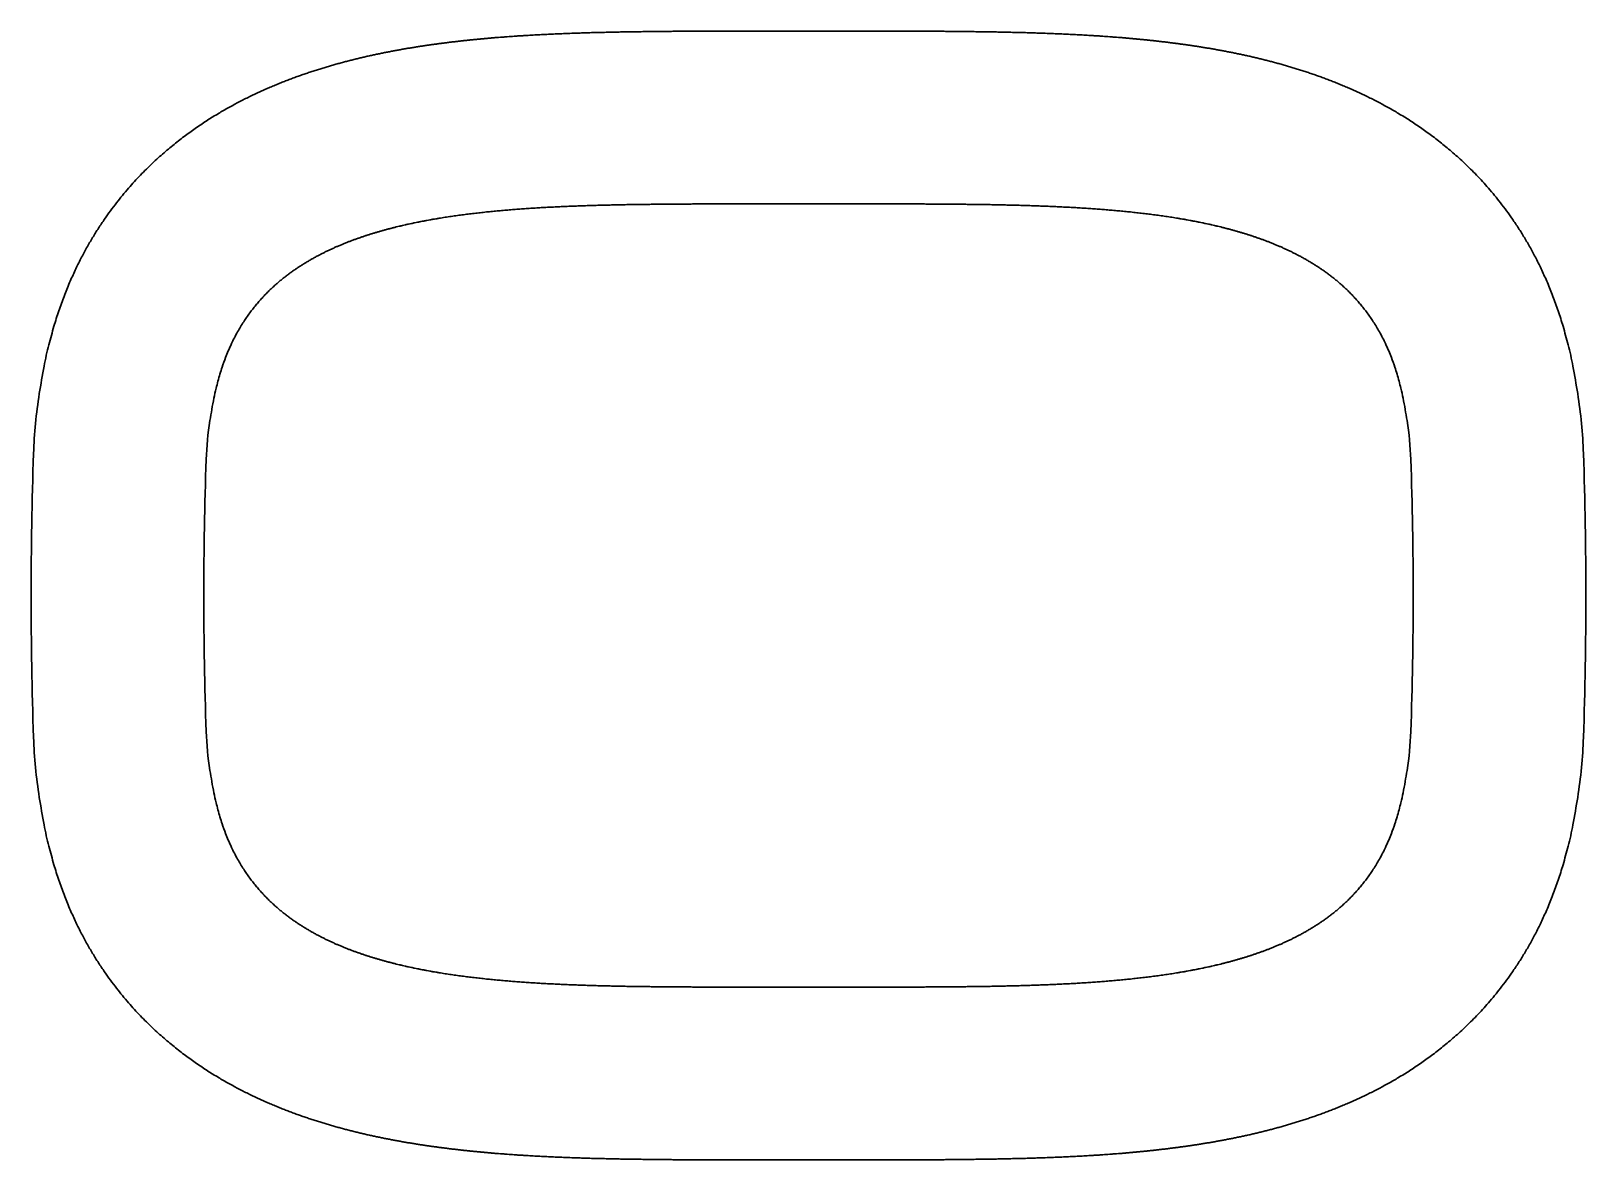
# Model space of a CAD drawing. Header units: millimetres. Extents: x -135 to 135, y -98 to 98.
import ezdxf

# ---------------------------------------------------------------- set-up
doc = ezdxf.new("R2010")
doc.units = ezdxf.units.MM
doc.header["$LTSCALE"] = 0.05
doc.layers.add('0-Object', color=7, linetype='Continuous', lineweight=30)

msp = doc.modelspace()

# ---------------------------------------------------------------- linework, layer by layer
at = {"layer": '0-Object'}
for points in [[(135, 0, -0.008727), (134.57, -24.66, -0.030399), (133.57, -35.05, -0.0076), (132.74, -39.84, -0.017065), (131.91, -43.55, -0.006238), (131.03, -46.75, -0.012652), (130.19, -49.41, -0.007971), (129.28, -51.94, -0.011041), (128.31, -54.33, -0.00779), (127.35, -56.47, -0.00995), (126.34, -58.52, -0.007443), (125.35, -60.37, -0.009094), (124.31, -62.16, -0.00705), (123.3, -63.78, -0.008372), (122.24, -65.36, -0.006647), (121.22, -66.8, -0.007738), (120.16, -68.2, -0.00625), (119.13, -69.48, -0.007169), (118.07, -70.73, -0.005867), (117.05, -71.88, -0.006654), (116, -73, -0.005502), (114.98, -74.03, -0.006183), (113.94, -75.04, -0.005158), (112.93, -75.97, -0.005752), (111.91, -76.88, -0.004834), (110.91, -77.72, -0.005356), (109.91, -78.54, -0.004531), (108.93, -79.31, -0.004993), (107.94, -80.05, -0.004249), (106.98, -80.75, -0.00466), (106.01, -81.43, -0.003986), (105.06, -82.06, -0.004353), (104.11, -82.68, -0.003742), (103.18, -83.26, -0.004071), (102.25, -83.82, -0.003515), (101.34, -84.35, -0.003812), (100.43, -84.86, -0.003305), (99.53, -85.35, -0.003573), (98.64, -85.82, -0.00311), (97.76, -86.27, -0.003353), (96.89, -86.7, -0.002929), (96.02, -87.11, -0.00315), (95.17, -87.51, -0.002761), (94.32, -87.89, -0.002962), (93.48, -88.26, -0.002605), (92.64, -88.61, -0.002789), (91.82, -88.95, -0.00246), (91, -89.27, -0.002628), (90.19, -89.58, -0.002325), (89.38, -89.89, -0.002479), (88.59, -90.17, -0.002199), (87.79, -90.45, -0.002341), (87.01, -90.72, -0.002082), (86.23, -90.98, -0.002213), (85.46, -91.23, -0.001972), (84.69, -91.47, -0.002094), (83.94, -91.7, -0.00187), (83.18, -91.93, -0.001982), (82.43, -92.14, -0.001774), (81.68, -92.35, -0.001878), (80.95, -92.55, -0.001684), (80.21, -92.75, -0.001781), (79.49, -92.93, -0.001599), (78.75, -93.12, -0.00169), (78.04, -93.29, -0.00152), (77.32, -93.46, -0.001604), (76.62, -93.62, -0.001445), (75.9, -93.78, -0.001524), (75.21, -93.93, -0.001375), (74.5, -94.08, -0.001449), (73.81, -94.22, -0.001308), (73.12, -94.36, -0.001378), (72.44, -94.49, -0.001245), (71.75, -94.62, -0.001311), (71.08, -94.74, -0.001186), (70.39, -94.87, -0.001248), (69.73, -94.98, -0.00113), (69.05, -95.09, -0.001188), (68.39, -95.2, -0.001076), (67.72, -95.31, -0.001131), (67.07, -95.41, -0.001026), (66.41, -95.51, -0.001078), (65.76, -95.6, -0.000978), (65.1, -95.69, -0.001027), (64.46, -95.78, -0.000932), (63.81, -95.87, -0.000979), (63.17, -95.95, -0.000888), (62.52, -96.03, -0.000933), (61.9, -96.11, -0.000846), (61.25, -96.18, -0.000889), (60.63, -96.25, -0.000807), (59.99, -96.33, -0.000847), (59.37, -96.39, -0.000769), (58.74, -96.46, -0.000807), (58.12, -96.52, -0.000732), (57.49, -96.58, -0.000769), (56.88, -96.64, -0.000698), (56.25, -96.7, -0.000733), (55.65, -96.75, -0.000664), (55.03, -96.81, -0.000698), (54.43, -96.86, -0.000633), (53.81, -96.91, -0.000665), (53.21, -96.95, -0.000602), (52.6, -97, -0.000633), (52, -97.04, -0.000573), (51.39, -97.09, -0.000602), (50.8, -97.13, -0.000544), (50.19, -97.17, -0.000573), (49.61, -97.2, -0.000517), (49, -97.24, -0.000545), (48.42, -97.28, -0.000491), (47.82, -97.31, -0.000517), (47.24, -97.34, -0.000466), (46.64, -97.37, -0.000491), (46.06, -97.4, -0.000442), (45.46, -97.43, -0.000466), (44.89, -97.46, -0.000419), (44.3, -97.49, -0.000442), (43.73, -97.51, -0.000396), (43.14, -97.54, -0.000419), (42.57, -97.56, -0.000375), (41.98, -97.59, -0.000396), (41.42, -97.61, -0.000354), (40.83, -97.63, -0.000375), (40.27, -97.65, -0.000334), (39.68, -97.67, -0.000354), (39.13, -97.69, -0.000315), (38.54, -97.7, -0.000334), (37.99, -97.72, -0.000296), (37.41, -97.74, -0.000315), (36.85, -97.75, -0.000278), (36.27, -97.77, -0.000296), (35.72, -97.78, -0.000261), (35.15, -97.79, -0.000278), (34.6, -97.81, -0.000244), (34.02, -97.82, -0.000261), (33.48, -97.83, -0.000228), (32.9, -97.84, -0.000244), (32.36, -97.85, -0.000213), (31.79, -97.86, -0.000228), (31.25, -97.87, -0.000198), (30.67, -97.88, -0.000213), (30.14, -97.89, -0.000184), (29.57, -97.9, -0.000198), (29.03, -97.9, -0.00017), (28.46, -97.91, -0.000184), (27.93, -97.92, -0.000157), (27.36, -97.92, -0.00017), (26.83, -97.93, -0.000145), (26.26, -97.93, -0.000157), (25.73, -97.94, -0.000133), (25.16, -97.95, -0.000145), (24.64, -97.95, -0.000121), (24.07, -97.95, -0.000133), (23.55, -97.96, -0.000111), (22.98, -97.96, -0.000121), (22.46, -97.96, -0.0001), (21.89, -97.97, -0.000111), (21.37, -97.97, -0.00009), (20.8, -97.97, -0.0001), (20.29, -97.98, -0.000081), (19.72, -97.98, -0.00009), (19.21, -97.98, -0.000072), (18.64, -97.98, -0.000081), (18.13, -97.99, -0.000064), (17.56, -97.99, -0.000072), (17.05, -97.99, -0.000056), (16.48, -97.99, -0.000064), (15.98, -97.99, -0.000049), (15.4, -97.99, -0.000056), (14.9, -97.99, -0.000042), (14.33, -97.99, -0.000049), (13.83, -97.99, -0.000036), (13.25, -98, -0.000042), (12.76, -98, -0.00003), (12.18, -98, -0.000036), (11.69, -98, -0.000025), (11.11, -98, -0.00003), (10.63, -98, -0.00002), (10.04, -98, -0.000025), (9.56, -98, -0.000016), (8.97, -98, -0.00002), (8.49, -98, -0.000012), (7.89, -98, -0.000016), (7.43, -98, -0.000009), (6.82, -98, -0.000012), (6.37, -98, -0.000006), (5.74, -98, -0.000009), (5.31, -98, -0.000004), (4.66, -98, -0.000006), (4.24, -98, -0.000002), (3.58, -98, -0.000004), (3.18, -98), (2.48, -98, -0.000002), (2.12, -98), (1.06, -98), (0, -98), (-1.06, -98), (-2.12, -98, -0.000002), (-2.48, -98), (-3.18, -98, -0.000004), (-3.58, -98, -0.000002), (-4.24, -98, -0.000006), (-4.66, -98, -0.000004), (-5.31, -98, -0.000009), (-5.74, -98, -0.000006), (-6.37, -98, -0.000012), (-6.82, -98, -0.000009), (-7.43, -98, -0.000016), (-7.89, -98, -0.000012), (-8.49, -98, -0.00002), (-8.97, -98, -0.000016), (-9.56, -98, -0.000025), (-10.04, -98, -0.00002), (-10.63, -98, -0.00003), (-11.11, -98, -0.000025), (-11.69, -98, -0.000036), (-12.18, -98, -0.00003), (-12.76, -98, -0.000042), (-13.25, -98, -0.000036), (-13.83, -97.99, -0.000049), (-14.33, -97.99, -0.000042), (-14.9, -97.99, -0.000056), (-15.4, -97.99, -0.000049), (-15.98, -97.99, -0.000064), (-16.48, -97.99, -0.000056), (-17.05, -97.99, -0.000072), (-17.56, -97.99, -0.000064), (-18.13, -97.99, -0.000081), (-18.64, -97.98, -0.000072), (-19.21, -97.98, -0.00009), (-19.72, -97.98, -0.000081), (-20.29, -97.98, -0.0001), (-20.8, -97.97, -0.00009), (-21.37, -97.97, -0.000111), (-21.89, -97.97, -0.0001), (-22.46, -97.96, -0.000121), (-22.98, -97.96, -0.000111), (-23.55, -97.96, -0.000133), (-24.07, -97.95, -0.000121), (-24.64, -97.95, -0.000145), (-25.16, -97.95, -0.000133), (-25.73, -97.94, -0.000157), (-26.26, -97.93, -0.000145), (-26.83, -97.93, -0.00017), (-27.36, -97.92, -0.000157), (-27.93, -97.92, -0.000184), (-28.46, -97.91, -0.00017), (-29.03, -97.9, -0.000198), (-29.57, -97.9, -0.000184), (-30.14, -97.89, -0.000213), (-30.67, -97.88, -0.000198), (-31.25, -97.87, -0.000228), (-31.79, -97.86, -0.000213), (-32.36, -97.85, -0.000244), (-32.9, -97.84, -0.000228), (-33.48, -97.83, -0.000261), (-34.02, -97.82, -0.000244), (-34.6, -97.81, -0.000278), (-35.15, -97.79, -0.000261), (-35.72, -97.78, -0.000296), (-36.27, -97.77, -0.000278), (-36.85, -97.75, -0.000315), (-37.41, -97.74, -0.000296), (-37.99, -97.72, -0.000334), (-38.54, -97.7, -0.000315), (-39.13, -97.69, -0.000354), (-39.68, -97.67, -0.000334), (-40.27, -97.65, -0.000375), (-40.83, -97.63, -0.000354), (-41.42, -97.61, -0.000396), (-41.98, -97.59, -0.000375), (-42.57, -97.56, -0.000419), (-43.14, -97.54, -0.000396), (-43.73, -97.51, -0.000442), (-44.3, -97.49, -0.000419), (-44.89, -97.46, -0.000466), (-45.46, -97.43, -0.000442), (-46.06, -97.4, -0.000491), (-46.64, -97.37, -0.000466), (-47.24, -97.34, -0.000517), (-47.82, -97.31, -0.000491), (-48.42, -97.28, -0.000545), (-49, -97.24, -0.000517), (-49.61, -97.2, -0.000573), (-50.19, -97.17, -0.000544), (-50.8, -97.13, -0.000602), (-51.39, -97.09, -0.000573), (-52, -97.04, -0.000633), (-52.6, -97, -0.000602), (-53.21, -96.95, -0.000665), (-53.81, -96.91, -0.000633), (-54.43, -96.86, -0.000698), (-55.03, -96.81, -0.000664), (-55.65, -96.75, -0.000733), (-56.25, -96.7, -0.000698), (-56.88, -96.64, -0.000769), (-57.49, -96.58, -0.000732), (-58.12, -96.52, -0.000807), (-58.74, -96.46, -0.000769), (-59.37, -96.39, -0.000847), (-59.99, -96.33, -0.000807), (-60.63, -96.25, -0.000889), (-61.25, -96.18, -0.000846), (-61.9, -96.11, -0.000933), (-62.52, -96.03, -0.000888), (-63.17, -95.95, -0.000979), (-63.81, -95.87, -0.000932), (-64.46, -95.78, -0.001027), (-65.1, -95.69, -0.000978), (-65.76, -95.6, -0.001078), (-66.41, -95.51, -0.001026), (-67.07, -95.41, -0.001131), (-67.72, -95.31, -0.001076), (-68.39, -95.2, -0.001188), (-69.05, -95.09, -0.00113), (-69.73, -94.98, -0.001248), (-70.39, -94.87, -0.001186), (-71.08, -94.74, -0.001311), (-71.75, -94.62, -0.001245), (-72.44, -94.49, -0.001378), (-73.12, -94.36, -0.001308), (-73.81, -94.22, -0.001449), (-74.5, -94.08, -0.001375), (-75.21, -93.93, -0.001524), (-75.9, -93.78, -0.001445), (-76.62, -93.62, -0.001604), (-77.32, -93.46, -0.00152), (-78.04, -93.29, -0.00169), (-78.75, -93.12, -0.001599), (-79.49, -92.93, -0.001781), (-80.21, -92.75, -0.001684), (-80.95, -92.55, -0.001878), (-81.68, -92.35, -0.001774), (-82.43, -92.14, -0.001982), (-83.18, -91.93, -0.00187), (-83.94, -91.7, -0.002094), (-84.69, -91.47, -0.001972), (-85.46, -91.23, -0.002213), (-86.23, -90.98, -0.002082), (-87.01, -90.72, -0.002341), (-87.79, -90.45, -0.002199), (-88.59, -90.17, -0.002479), (-89.38, -89.89, -0.002325), (-90.19, -89.58, -0.002628), (-91, -89.27, -0.00246), (-91.82, -88.95, -0.002789), (-92.64, -88.61, -0.002605), (-93.48, -88.26, -0.002962), (-94.32, -87.89, -0.002761), (-95.17, -87.51, -0.00315), (-96.02, -87.11, -0.002929), (-96.89, -86.7, -0.003353), (-97.76, -86.27, -0.00311), (-98.64, -85.82, -0.003573), (-99.53, -85.35, -0.003305), (-100.43, -84.86, -0.003812), (-101.34, -84.35, -0.003515), (-102.25, -83.82, -0.004071), (-103.18, -83.26, -0.003742), (-104.11, -82.68, -0.004353), (-105.06, -82.06, -0.003986), (-106.01, -81.43, -0.00466), (-106.98, -80.75, -0.004249), (-107.94, -80.05, -0.004993), (-108.93, -79.31, -0.004531), (-109.91, -78.54, -0.005356), (-110.91, -77.72, -0.004834), (-111.91, -76.88, -0.005752), (-112.93, -75.97, -0.005158), (-113.94, -75.04, -0.006183), (-114.98, -74.03, -0.005502), (-116, -73, -0.006654), (-117.05, -71.88, -0.005867), (-118.07, -70.73, -0.007169), (-119.13, -69.48, -0.00625), (-120.16, -68.2, -0.007738), (-121.22, -66.8, -0.006647), (-122.24, -65.36, -0.008372), (-123.3, -63.78, -0.00705), (-124.31, -62.16, -0.009094), (-125.35, -60.37, -0.007443), (-126.34, -58.52, -0.00995), (-127.35, -56.47, -0.00779), (-128.31, -54.33, -0.011041), (-129.28, -51.94, -0.007971), (-130.19, -49.41, -0.012652), (-131.03, -46.75, -0.006238), (-131.91, -43.55, -0.017065), (-132.74, -39.84, -0.0076), (-133.57, -35.05, -0.030399), (-134.57, -24.66, -0.008727), (-135, 0, -0.008727), (-134.57, 24.66, -0.030399), (-133.57, 35.05, -0.0076), (-132.74, 39.84, -0.017065), (-131.91, 43.55, -0.006238), (-131.03, 46.75, -0.012652), (-130.19, 49.41, -0.007971), (-129.28, 51.94, -0.011041), (-128.31, 54.33, -0.00779), (-127.35, 56.47, -0.00995), (-126.34, 58.52, -0.007443), (-125.35, 60.37, -0.009094), (-124.31, 62.16, -0.00705), (-123.3, 63.78, -0.008372), (-122.24, 65.36, -0.006647), (-121.22, 66.8, -0.007738), (-120.16, 68.2, -0.00625), (-119.13, 69.48, -0.007169), (-118.07, 70.73, -0.005867), (-117.05, 71.88, -0.006654), (-116, 73, -0.005502), (-114.98, 74.03, -0.006183), (-113.94, 75.04, -0.005158), (-112.93, 75.97, -0.005752), (-111.91, 76.88, -0.004834), (-110.91, 77.72, -0.005356), (-109.91, 78.54, -0.004531), (-108.93, 79.31, -0.004993), (-107.94, 80.05, -0.004249), (-106.98, 80.75, -0.00466), (-106.01, 81.43, -0.003986), (-105.06, 82.06, -0.004353), (-104.11, 82.68, -0.003742), (-103.18, 83.26, -0.004071), (-102.25, 83.82, -0.003515), (-101.34, 84.35, -0.003812), (-100.43, 84.86, -0.003305), (-99.53, 85.35, -0.003573), (-98.64, 85.82, -0.00311), (-97.76, 86.27, -0.003353), (-96.89, 86.7, -0.002929), (-96.02, 87.11, -0.00315), (-95.17, 87.51, -0.002761), (-94.32, 87.89, -0.002962), (-93.48, 88.26, -0.002605), (-92.64, 88.61, -0.002789), (-91.82, 88.95, -0.00246), (-91, 89.27, -0.002628), (-90.19, 89.58, -0.002325), (-89.38, 89.89, -0.002479), (-88.59, 90.17, -0.002199), (-87.79, 90.45, -0.002341), (-87.01, 90.72, -0.002082), (-86.23, 90.98, -0.002213), (-85.46, 91.23, -0.001972), (-84.69, 91.47, -0.002094), (-83.94, 91.7, -0.00187), (-83.18, 91.93, -0.001982), (-82.43, 92.14, -0.001774), (-81.68, 92.35, -0.001878), (-80.95, 92.55, -0.001684), (-80.21, 92.75, -0.001781), (-79.49, 92.93, -0.001599), (-78.75, 93.12, -0.00169), (-78.04, 93.29, -0.00152), (-77.32, 93.46, -0.001604), (-76.62, 93.62, -0.001445), (-75.9, 93.78, -0.001524), (-75.21, 93.93, -0.001375), (-74.5, 94.08, -0.001449), (-73.81, 94.22, -0.001308), (-73.12, 94.36, -0.001378), (-72.44, 94.49, -0.001245), (-71.75, 94.62, -0.001311), (-71.08, 94.74, -0.001186), (-70.39, 94.87, -0.001248), (-69.73, 94.98, -0.00113), (-69.05, 95.09, -0.001188), (-68.39, 95.2, -0.001076), (-67.72, 95.31, -0.001131), (-67.07, 95.41, -0.001026), (-66.41, 95.51, -0.001078), (-65.76, 95.6, -0.000978), (-65.1, 95.69, -0.001027), (-64.46, 95.78, -0.000932), (-63.81, 95.87, -0.000979), (-63.17, 95.95, -0.000888), (-62.52, 96.03, -0.000933), (-61.9, 96.11, -0.000846), (-61.25, 96.18, -0.000889), (-60.63, 96.25, -0.000807), (-59.99, 96.33, -0.000847), (-59.37, 96.39, -0.000769), (-58.74, 96.46, -0.000807), (-58.12, 96.52, -0.000732), (-57.49, 96.58, -0.000769), (-56.88, 96.64, -0.000698), (-56.25, 96.7, -0.000733), (-55.65, 96.75, -0.000664), (-55.03, 96.81, -0.000698), (-54.43, 96.86, -0.000633), (-53.81, 96.91, -0.000665), (-53.21, 96.95, -0.000602), (-52.6, 97, -0.000633), (-52, 97.04, -0.000573), (-51.39, 97.09, -0.000602), (-50.8, 97.13, -0.000544), (-50.19, 97.17, -0.000573), (-49.61, 97.2, -0.000517), (-49, 97.24, -0.000545), (-48.42, 97.28, -0.000491), (-47.82, 97.31, -0.000517), (-47.24, 97.34, -0.000466), (-46.64, 97.37, -0.000491), (-46.06, 97.4, -0.000442), (-45.46, 97.43, -0.000466), (-44.89, 97.46, -0.000419), (-44.3, 97.49, -0.000442), (-43.73, 97.51, -0.000396), (-43.14, 97.54, -0.000419), (-42.57, 97.56, -0.000375), (-41.98, 97.59, -0.000396), (-41.42, 97.61, -0.000354), (-40.83, 97.63, -0.000375), (-40.27, 97.65, -0.000334), (-39.68, 97.67, -0.000354), (-39.13, 97.69, -0.000315), (-38.54, 97.7, -0.000334), (-37.99, 97.72, -0.000296), (-37.41, 97.74, -0.000315), (-36.85, 97.75, -0.000278), (-36.27, 97.77, -0.000296), (-35.72, 97.78, -0.000261), (-35.15, 97.79, -0.000278), (-34.6, 97.81, -0.000244), (-34.02, 97.82, -0.000261), (-33.48, 97.83, -0.000228), (-32.9, 97.84, -0.000244), (-32.36, 97.85, -0.000213), (-31.79, 97.86, -0.000228), (-31.25, 97.87, -0.000198), (-30.67, 97.88, -0.000213), (-30.14, 97.89, -0.000184), (-29.57, 97.9, -0.000198), (-29.03, 97.9, -0.00017), (-28.46, 97.91, -0.000184), (-27.93, 97.92, -0.000157), (-27.36, 97.92, -0.00017), (-26.83, 97.93, -0.000145), (-26.26, 97.93, -0.000157), (-25.73, 97.94, -0.000133), (-25.16, 97.95, -0.000145), (-24.64, 97.95, -0.000121), (-24.07, 97.95, -0.000133), (-23.55, 97.96, -0.000111), (-22.98, 97.96, -0.000121), (-22.46, 97.96, -0.0001), (-21.89, 97.97, -0.000111), (-21.37, 97.97, -0.00009), (-20.8, 97.97, -0.0001), (-20.29, 97.98, -0.000081), (-19.72, 97.98, -0.00009), (-19.21, 97.98, -0.000072), (-18.64, 97.98, -0.000081), (-18.13, 97.99, -0.000064), (-17.56, 97.99, -0.000072), (-17.05, 97.99, -0.000056), (-16.48, 97.99, -0.000064), (-15.98, 97.99, -0.000049), (-15.4, 97.99, -0.000056), (-14.9, 97.99, -0.000042), (-14.33, 97.99, -0.000049), (-13.83, 97.99, -0.000036), (-13.25, 98, -0.000042), (-12.76, 98, -0.00003), (-12.18, 98, -0.000036), (-11.69, 98, -0.000025), (-11.11, 98, -0.00003), (-10.63, 98, -0.00002), (-10.04, 98, -0.000025), (-9.56, 98, -0.000016), (-8.97, 98, -0.00002), (-8.49, 98, -0.000012), (-7.89, 98, -0.000016), (-7.43, 98, -0.000009), (-6.82, 98, -0.000012), (-6.37, 98, -0.000006), (-5.74, 98, -0.000009), (-5.31, 98, -0.000004), (-4.66, 98, -0.000006), (-4.24, 98, -0.000002), (-3.58, 98, -0.000004), (-3.18, 98), (-2.48, 98, -0.000002), (-2.12, 98), (-1.06, 98), (0, 98), (1.06, 98), (2.12, 98, -0.000002), (2.48, 98), (3.18, 98, -0.000004), (3.58, 98, -0.000002), (4.24, 98, -0.000006), (4.66, 98, -0.000004), (5.31, 98, -0.000009), (5.74, 98, -0.000006), (6.37, 98, -0.000012), (6.82, 98, -0.000009), (7.43, 98, -0.000016), (7.89, 98, -0.000012), (8.49, 98, -0.00002), (8.97, 98, -0.000016), (9.56, 98, -0.000025), (10.04, 98, -0.00002), (10.63, 98, -0.00003), (11.11, 98, -0.000025), (11.69, 98, -0.000036), (12.18, 98, -0.00003), (12.76, 98, -0.000042), (13.25, 98, -0.000036), (13.83, 97.99, -0.000049), (14.33, 97.99, -0.000042), (14.9, 97.99, -0.000056), (15.4, 97.99, -0.000049), (15.98, 97.99, -0.000064), (16.48, 97.99, -0.000056), (17.05, 97.99, -0.000072), (17.56, 97.99, -0.000064), (18.13, 97.99, -0.000081), (18.64, 97.98, -0.000072), (19.21, 97.98, -0.00009), (19.72, 97.98, -0.000081), (20.29, 97.98, -0.0001), (20.8, 97.97, -0.00009), (21.37, 97.97, -0.000111), (21.89, 97.97, -0.0001), (22.46, 97.96, -0.000121), (22.98, 97.96, -0.000111), (23.55, 97.96, -0.000133), (24.07, 97.95, -0.000121), (24.64, 97.95, -0.000145), (25.16, 97.95, -0.000133), (25.73, 97.94, -0.000157), (26.26, 97.93, -0.000145), (26.83, 97.93, -0.00017), (27.36, 97.92, -0.000157), (27.93, 97.92, -0.000184), (28.46, 97.91, -0.00017), (29.03, 97.9, -0.000198), (29.57, 97.9, -0.000184), (30.14, 97.89, -0.000213), (30.67, 97.88, -0.000198), (31.25, 97.87, -0.000228), (31.79, 97.86, -0.000213), (32.36, 97.85, -0.000244), (32.9, 97.84, -0.000228), (33.48, 97.83, -0.000261), (34.02, 97.82, -0.000244), (34.6, 97.81, -0.000278), (35.15, 97.79, -0.000261), (35.72, 97.78, -0.000296), (36.27, 97.77, -0.000278), (36.85, 97.75, -0.000315), (37.41, 97.74, -0.000296), (37.99, 97.72, -0.000334), (38.54, 97.7, -0.000315), (39.13, 97.69, -0.000354), (39.68, 97.67, -0.000334), (40.27, 97.65, -0.000375), (40.83, 97.63, -0.000354), (41.42, 97.61, -0.000396), (41.98, 97.59, -0.000375), (42.57, 97.56, -0.000419), (43.14, 97.54, -0.000396), (43.73, 97.51, -0.000442), (44.3, 97.49, -0.000419), (44.89, 97.46, -0.000466), (45.46, 97.43, -0.000442), (46.06, 97.4, -0.000491), (46.64, 97.37, -0.000466), (47.24, 97.34, -0.000517), (47.82, 97.31, -0.000491), (48.42, 97.28, -0.000545), (49, 97.24, -0.000517), (49.61, 97.2, -0.000573), (50.19, 97.17, -0.000544), (50.8, 97.13, -0.000602), (51.39, 97.09, -0.000573), (52, 97.04, -0.000633), (52.6, 97, -0.000602), (53.21, 96.95, -0.000665), (53.81, 96.91, -0.000633), (54.43, 96.86, -0.000698), (55.03, 96.81, -0.000664), (55.65, 96.75, -0.000733), (56.25, 96.7, -0.000698), (56.88, 96.64, -0.000769), (57.49, 96.58, -0.000732), (58.12, 96.52, -0.000807), (58.74, 96.46, -0.000769), (59.37, 96.39, -0.000847), (59.99, 96.33, -0.000807), (60.63, 96.25, -0.000889), (61.25, 96.18, -0.000846), (61.9, 96.11, -0.000933), (62.52, 96.03, -0.000888), (63.17, 95.95, -0.000979), (63.81, 95.87, -0.000932), (64.46, 95.78, -0.001027), (65.1, 95.69, -0.000978), (65.76, 95.6, -0.001078), (66.41, 95.51, -0.001026), (67.07, 95.41, -0.001131), (67.72, 95.31, -0.001076), (68.39, 95.2, -0.001188), (69.05, 95.09, -0.00113), (69.73, 94.98, -0.001248), (70.39, 94.87, -0.001186), (71.08, 94.74, -0.001311), (71.75, 94.62, -0.001245), (72.44, 94.49, -0.001378), (73.12, 94.36, -0.001308), (73.81, 94.22, -0.001449), (74.5, 94.08, -0.001375), (75.21, 93.93, -0.001524), (75.9, 93.78, -0.001445), (76.62, 93.62, -0.001604), (77.32, 93.46, -0.00152), (78.04, 93.29, -0.00169), (78.75, 93.12, -0.001599), (79.49, 92.93, -0.001781), (80.21, 92.75, -0.001684), (80.95, 92.55, -0.001878), (81.68, 92.35, -0.001774), (82.43, 92.14, -0.001982), (83.18, 91.93, -0.00187), (83.94, 91.7, -0.002094), (84.69, 91.47, -0.001972), (85.46, 91.23, -0.002213), (86.23, 90.98, -0.002082), (87.01, 90.72, -0.002341), (87.79, 90.45, -0.002199), (88.59, 90.17, -0.002479), (89.38, 89.89, -0.002325), (90.19, 89.58, -0.002628), (91, 89.27, -0.00246), (91.82, 88.95, -0.002789), (92.64, 88.61, -0.002605), (93.48, 88.26, -0.002962), (94.32, 87.89, -0.002761), (95.17, 87.51, -0.00315), (96.02, 87.11, -0.002929), (96.89, 86.7, -0.003353), (97.76, 86.27, -0.00311), (98.64, 85.82, -0.003573), (99.53, 85.35, -0.003305), (100.43, 84.86, -0.003812), (101.34, 84.35, -0.003515), (102.25, 83.82, -0.004071), (103.18, 83.26, -0.003742), (104.11, 82.68, -0.004353), (105.06, 82.06, -0.003986), (106.01, 81.43, -0.00466), (106.98, 80.75, -0.004249), (107.94, 80.05, -0.004993), (108.93, 79.31, -0.004531), (109.91, 78.54, -0.005356), (110.91, 77.72, -0.004834), (111.91, 76.88, -0.005752), (112.93, 75.97, -0.005158), (113.94, 75.04, -0.006183), (114.98, 74.03, -0.005502), (116, 73, -0.006654), (117.05, 71.88, -0.005867), (118.07, 70.73, -0.007169), (119.13, 69.48, -0.00625), (120.16, 68.2, -0.007738), (121.22, 66.8, -0.006647), (122.24, 65.36, -0.008372), (123.3, 63.78, -0.00705), (124.31, 62.16, -0.009094), (125.35, 60.37, -0.007443), (126.34, 58.52, -0.00995), (127.35, 56.47, -0.00779), (128.31, 54.33, -0.011041), (129.28, 51.94, -0.007971), (130.19, 49.41, -0.012652), (131.03, 46.75, -0.006238), (131.91, 43.55, -0.017065), (132.74, 39.84, -0.0076), (133.57, 35.05, -0.030399), (134.57, 24.66, -0.008727)], [(105, 0, -0.008727), (104.59, -23.62, -0.030399), (103.94, -30.37, -0.0076), (103.26, -34.26, -0.017065), (102.88, -35.98, -0.006238), (102.2, -38.46, -0.012652), (101.82, -39.67, -0.007971), (101.23, -41.3, -0.011041), (100.76, -42.46, -0.00779), (100.18, -43.74, -0.00995), (99.7, -44.73, -0.007443), (99.13, -45.79, -0.009094), (98.64, -46.64, -0.00705), (98.07, -47.54, -0.008372), (97.58, -48.28, -0.006647), (97.02, -49.07, -0.007738), (96.52, -49.73, -0.00625), (95.96, -50.43, -0.007169), (95.45, -51.02, -0.005867), (94.9, -51.65, -0.006654), (94.39, -52.18, -0.005502), (93.84, -52.75, -0.006183), (93.33, -53.24, -0.005158), (92.78, -53.75, -0.005752), (92.27, -54.2, -0.004834), (91.72, -54.67, -0.005356), (91.21, -55.08, -0.004531), (90.66, -55.51, -0.004993), (90.15, -55.9, -0.004249), (89.6, -56.3, -0.00466), (89.09, -56.65, -0.003986), (88.54, -57.02, -0.004353), (88.03, -57.35, -0.003742), (87.48, -57.69, -0.004071), (86.97, -58, -0.003515), (86.42, -58.32, -0.003812), (85.91, -58.61, -0.003305), (85.36, -58.91, -0.003573), (84.85, -59.18, -0.00311), (84.3, -59.46, -0.003353), (83.79, -59.71, -0.002929), (83.24, -59.97, -0.00315), (82.73, -60.21, -0.002761), (82.18, -60.46, -0.002962), (81.67, -60.68, -0.002605), (81.12, -60.91, -0.002789), (80.61, -61.12, -0.00246), (80.06, -61.34, -0.002628), (79.55, -61.54, -0.002325), (79, -61.74, -0.002479), (78.48, -61.93, -0.002199), (77.94, -62.12, -0.002341), (77.42, -62.3, -0.002082), (76.88, -62.48, -0.002213), (76.36, -62.64, -0.001972), (75.82, -62.82, -0.002094), (75.3, -62.97, -0.00187), (74.76, -63.13, -0.001982), (74.24, -63.28, -0.001774), (73.7, -63.43, -0.001878), (73.18, -63.58, -0.001684), (72.64, -63.72, -0.001781), (72.12, -63.85, -0.001599), (71.58, -63.99, -0.00169), (71.06, -64.11, -0.00152), (70.52, -64.24, -0.001604), (70, -64.36, -0.001445), (69.46, -64.48, -0.001524), (68.94, -64.59, -0.001375), (68.4, -64.71, -0.001449), (67.88, -64.81, -0.001308), (67.34, -64.92, -0.001378), (66.82, -65.02, -0.001245), (66.27, -65.12, -0.001311), (65.76, -65.22, -0.001186), (65.21, -65.32, -0.001248), (64.7, -65.4, -0.00113), (64.15, -65.5, -0.001188), (63.64, -65.58, -0.001076), (63.09, -65.67, -0.001131), (62.58, -65.75, -0.001026), (62.03, -65.83, -0.001078), (61.52, -65.9, -0.000978), (60.97, -65.98, -0.001027), (60.45, -66.05, -0.000932), (59.91, -66.12, -0.000979), (59.39, -66.19, -0.000888), (58.85, -66.26, -0.000933), (58.33, -66.32, -0.000846), (57.79, -66.38, -0.000889), (57.27, -66.44, -0.000807), (56.73, -66.5, -0.000847), (56.21, -66.56, -0.000769), (55.67, -66.62, -0.000807), (55.15, -66.67, -0.000732), (54.61, -66.72, -0.000769), (54.09, -66.77, -0.000698), (53.55, -66.82, -0.000733), (53.03, -66.87, -0.000664), (52.49, -66.91, -0.000698), (51.97, -66.96, -0.000633), (51.43, -67, -0.000665), (50.91, -67.04, -0.000602), (50.37, -67.08, -0.000633), (49.85, -67.12, -0.000573), (49.3, -67.16, -0.000602), (48.79, -67.19, -0.000544), (48.24, -67.23, -0.000573), (47.73, -67.26, -0.000517), (47.18, -67.3, -0.000545), (46.67, -67.33, -0.000491), (46.12, -67.36, -0.000517), (45.61, -67.39, -0.000466), (45.06, -67.42, -0.000491), (44.55, -67.44, -0.000442), (44, -67.47, -0.000466), (43.48, -67.49, -0.000419), (42.94, -67.52, -0.000442), (42.42, -67.54, -0.000396), (41.88, -67.57, -0.000419), (41.36, -67.59, -0.000375), (40.82, -67.61, -0.000396), (40.3, -67.63, -0.000354), (39.76, -67.65, -0.000375), (39.24, -67.67, -0.000334), (38.7, -67.68, -0.000354), (38.18, -67.7, -0.000315), (37.64, -67.72, -0.000334), (37.12, -67.73, -0.000296), (36.57, -67.75, -0.000315), (36.06, -67.76, -0.000278), (35.51, -67.78, -0.000296), (35, -67.79, -0.000261), (34.45, -67.8, -0.000278), (33.94, -67.81, -0.000244), (33.39, -67.83, -0.000261), (32.88, -67.84, -0.000228), (32.33, -67.85, -0.000244), (31.82, -67.86, -0.000213), (31.27, -67.87, -0.000228), (30.76, -67.87, -0.000198), (30.21, -67.88, -0.000213), (29.7, -67.89, -0.000184), (29.15, -67.9, -0.000198), (28.64, -67.91, -0.00017), (28.09, -67.91, -0.000184), (27.58, -67.92, -0.000157), (27.02, -67.93, -0.00017), (26.52, -67.93, -0.000145), (25.96, -67.94, -0.000157), (25.45, -67.94, -0.000133), (24.9, -67.95, -0.000145), (24.39, -67.95, -0.000121), (23.84, -67.95, -0.000133), (23.33, -67.96, -0.000111), (22.78, -67.96, -0.000121), (22.27, -67.97, -0.0001), (21.72, -67.97, -0.000111), (21.21, -67.97, -0.00009), (20.65, -67.97, -0.0001), (20.15, -67.98, -0.000081), (19.59, -67.98, -0.00009), (19.09, -67.98, -0.000072), (18.53, -67.98, -0.000081), (18.03, -67.99, -0.000064), (17.47, -67.99, -0.000072), (16.97, -67.99, -0.000056), (16.41, -67.99, -0.000064), (15.91, -67.99, -0.000049), (15.34, -67.99, -0.000056), (14.85, -67.99, -0.000042), (14.28, -67.99, -0.000049), (13.79, -67.99, -0.000036), (13.22, -68, -0.000042), (12.73, -68, -0.00003), (12.15, -68, -0.000036), (11.67, -68, -0.000025), (11.09, -68, -0.00003), (10.61, -68, -0.00002), (10.02, -68, -0.000025), (9.55, -68, -0.000016), (8.95, -68, -0.00002), (8.48, -68, -0.000012), (7.89, -68, -0.000016), (7.42, -68, -0.000009), (6.81, -68, -0.000012), (6.36, -68, -0.000006), (5.74, -68, -0.000009), (5.3, -68, -0.000004), (4.66, -68, -0.000006), (4.24, -68, -0.000002), (3.58, -68, -0.000004), (3.18, -68, -0.000001), (2.48, -68, -0.000002), (2.12, -68), (1.06, -68), (0, -68), (-1.06, -68), (-2.12, -68, -0.000002), (-2.48, -68, -0.000001), (-3.18, -68, -0.000004), (-3.58, -68, -0.000002), (-4.24, -68, -0.000006), (-4.66, -68, -0.000004), (-5.3, -68, -0.000009), (-5.74, -68, -0.000006), (-6.36, -68, -0.000012), (-6.81, -68, -0.000009), (-7.42, -68, -0.000016), (-7.89, -68, -0.000012), (-8.48, -68, -0.00002), (-8.95, -68, -0.000016), (-9.55, -68, -0.000025), (-10.02, -68, -0.00002), (-10.61, -68, -0.00003), (-11.09, -68, -0.000025), (-11.67, -68, -0.000036), (-12.15, -68, -0.00003), (-12.73, -68, -0.000042), (-13.22, -68, -0.000036), (-13.79, -67.99, -0.000049), (-14.28, -67.99, -0.000042), (-14.85, -67.99, -0.000056), (-15.34, -67.99, -0.000049), (-15.91, -67.99, -0.000064), (-16.41, -67.99, -0.000056), (-16.97, -67.99, -0.000072), (-17.47, -67.99, -0.000064), (-18.03, -67.99, -0.000081), (-18.53, -67.98, -0.000072), (-19.09, -67.98, -0.00009), (-19.59, -67.98, -0.000081), (-20.15, -67.98, -0.0001), (-20.65, -67.97, -0.00009), (-21.21, -67.97, -0.000111), (-21.72, -67.97, -0.0001), (-22.27, -67.97, -0.000121), (-22.78, -67.96, -0.000111), (-23.33, -67.96, -0.000133), (-23.84, -67.95, -0.000121), (-24.39, -67.95, -0.000145), (-24.9, -67.95, -0.000133), (-25.45, -67.94, -0.000157), (-25.96, -67.94, -0.000145), (-26.52, -67.93, -0.00017), (-27.02, -67.93, -0.000157), (-27.58, -67.92, -0.000184), (-28.09, -67.91, -0.00017), (-28.64, -67.91, -0.000198), (-29.15, -67.9, -0.000184), (-29.7, -67.89, -0.000213), (-30.21, -67.88, -0.000198), (-30.76, -67.87, -0.000228), (-31.27, -67.87, -0.000213), (-31.82, -67.86, -0.000244), (-32.33, -67.85, -0.000228), (-32.88, -67.84, -0.000261), (-33.39, -67.83, -0.000244), (-33.94, -67.81, -0.000278), (-34.45, -67.8, -0.000261), (-35, -67.79, -0.000296), (-35.51, -67.78, -0.000278), (-36.06, -67.76, -0.000315), (-36.57, -67.75, -0.000296), (-37.12, -67.73, -0.000334), (-37.64, -67.72, -0.000315), (-38.18, -67.7, -0.000354), (-38.7, -67.68, -0.000334), (-39.24, -67.67, -0.000375), (-39.76, -67.65, -0.000354), (-40.3, -67.63, -0.000396), (-40.82, -67.61, -0.000375), (-41.36, -67.59, -0.000419), (-41.88, -67.57, -0.000396), (-42.42, -67.54, -0.000442), (-42.94, -67.52, -0.000419), (-43.48, -67.49, -0.000466), (-44, -67.47, -0.000442), (-44.55, -67.44, -0.000491), (-45.06, -67.42, -0.000466), (-45.61, -67.39, -0.000517), (-46.12, -67.36, -0.000491), (-46.67, -67.33, -0.000545), (-47.18, -67.3, -0.000517), (-47.73, -67.26, -0.000573), (-48.24, -67.23, -0.000544), (-48.79, -67.19, -0.000602), (-49.3, -67.16, -0.000573), (-49.85, -67.12, -0.000633), (-50.37, -67.08, -0.000602), (-50.91, -67.04, -0.000665), (-51.43, -67, -0.000633), (-51.97, -66.96, -0.000698), (-52.49, -66.91, -0.000664), (-53.03, -66.87, -0.000733), (-53.55, -66.82, -0.000698), (-54.09, -66.77, -0.000769), (-54.61, -66.72, -0.000732), (-55.15, -66.67, -0.000807), (-55.67, -66.62, -0.000769), (-56.21, -66.56, -0.000847), (-56.73, -66.5, -0.000807), (-57.27, -66.44, -0.000889), (-57.79, -66.38, -0.000846), (-58.33, -66.32, -0.000933), (-58.85, -66.26, -0.000888), (-59.39, -66.19, -0.000979), (-59.91, -66.12, -0.000932), (-60.45, -66.05, -0.001027), (-60.97, -65.98, -0.000978), (-61.52, -65.9, -0.001078), (-62.03, -65.83, -0.001026), (-62.58, -65.75, -0.001131), (-63.09, -65.67, -0.001076), (-63.64, -65.58, -0.001188), (-64.15, -65.5, -0.00113), (-64.7, -65.4, -0.001248), (-65.21, -65.32, -0.001186), (-65.76, -65.22, -0.001311), (-66.27, -65.12, -0.001245), (-66.82, -65.02, -0.001378), (-67.34, -64.92, -0.001308), (-67.88, -64.81, -0.001449), (-68.4, -64.71, -0.001375), (-68.94, -64.59, -0.001524), (-69.46, -64.48, -0.001445), (-70, -64.36, -0.001604), (-70.52, -64.24, -0.00152), (-71.06, -64.11, -0.00169), (-71.58, -63.99, -0.001599), (-72.12, -63.85, -0.001781), (-72.64, -63.72, -0.001684), (-73.18, -63.58, -0.001878), (-73.7, -63.43, -0.001774), (-74.24, -63.28, -0.001982), (-74.76, -63.13, -0.00187), (-75.3, -62.97, -0.002094), (-75.82, -62.82, -0.001972), (-76.36, -62.64, -0.002213), (-76.88, -62.48, -0.002082), (-77.42, -62.3, -0.002341), (-77.94, -62.12, -0.002199), (-78.48, -61.93, -0.002479), (-79, -61.74, -0.002325), (-79.55, -61.54, -0.002628), (-80.06, -61.34, -0.00246), (-80.61, -61.12, -0.002789), (-81.12, -60.91, -0.002605), (-81.67, -60.68, -0.002962), (-82.18, -60.46, -0.002761), (-82.73, -60.21, -0.00315), (-83.24, -59.97, -0.002929), (-83.79, -59.71, -0.003353), (-84.3, -59.46, -0.00311), (-84.85, -59.18, -0.003573), (-85.36, -58.91, -0.003305), (-85.91, -58.61, -0.003812), (-86.42, -58.32, -0.003515), (-86.97, -58, -0.004071), (-87.48, -57.69, -0.003742), (-88.03, -57.35, -0.004353), (-88.54, -57.02, -0.003986), (-89.09, -56.65, -0.00466), (-89.6, -56.3, -0.004249), (-90.15, -55.9, -0.004993), (-90.66, -55.51, -0.004531), (-91.21, -55.08, -0.005356), (-91.72, -54.67, -0.004834), (-92.27, -54.2, -0.005752), (-92.78, -53.75, -0.005158), (-93.33, -53.24, -0.006183), (-93.84, -52.75, -0.005502), (-94.39, -52.18, -0.006654), (-94.9, -51.65, -0.005867), (-95.45, -51.02, -0.007169), (-95.96, -50.43, -0.00625), (-96.52, -49.73, -0.007738), (-97.02, -49.07, -0.006647), (-97.58, -48.28, -0.008372), (-98.07, -47.54, -0.00705), (-98.64, -46.64, -0.009094), (-99.13, -45.79, -0.007443), (-99.7, -44.73, -0.00995), (-100.18, -43.74, -0.00779), (-100.76, -42.46, -0.011041), (-101.23, -41.3, -0.007971), (-101.82, -39.67, -0.012652), (-102.2, -38.46, -0.006238), (-102.88, -35.98, -0.017065), (-103.26, -34.26, -0.0076), (-103.94, -30.37, -0.030399), (-104.59, -23.62, -0.008727), (-105, 0, -0.008727), (-104.59, 23.62, -0.030399), (-103.94, 30.37, -0.0076), (-103.26, 34.26, -0.017065), (-102.88, 35.98, -0.006238), (-102.2, 38.46, -0.012652), (-101.82, 39.67, -0.007971), (-101.23, 41.3, -0.011041), (-100.76, 42.46, -0.00779), (-100.18, 43.74, -0.00995), (-99.7, 44.73, -0.007443), (-99.13, 45.79, -0.009094), (-98.64, 46.64, -0.00705), (-98.07, 47.54, -0.008372), (-97.58, 48.28, -0.006647), (-97.02, 49.07, -0.007738), (-96.52, 49.73, -0.00625), (-95.96, 50.43, -0.007169), (-95.45, 51.02, -0.005867), (-94.9, 51.65, -0.006654), (-94.39, 52.18, -0.005502), (-93.84, 52.75, -0.006183), (-93.33, 53.24, -0.005158), (-92.78, 53.75, -0.005752), (-92.27, 54.2, -0.004834), (-91.72, 54.67, -0.005356), (-91.21, 55.08, -0.004531), (-90.66, 55.51, -0.004993), (-90.15, 55.9, -0.004249), (-89.6, 56.3, -0.00466), (-89.09, 56.65, -0.003986), (-88.54, 57.02, -0.004353), (-88.03, 57.35, -0.003742), (-87.48, 57.69, -0.004071), (-86.97, 58, -0.003515), (-86.42, 58.32, -0.003812), (-85.91, 58.61, -0.003305), (-85.36, 58.91, -0.003573), (-84.85, 59.18, -0.00311), (-84.3, 59.46, -0.003353), (-83.79, 59.71, -0.002929), (-83.24, 59.97, -0.00315), (-82.73, 60.21, -0.002761), (-82.18, 60.46, -0.002962), (-81.67, 60.68, -0.002605), (-81.12, 60.91, -0.002789), (-80.61, 61.12, -0.00246), (-80.06, 61.34, -0.002628), (-79.55, 61.54, -0.002325), (-79, 61.74, -0.002479), (-78.48, 61.93, -0.002199), (-77.94, 62.12, -0.002341), (-77.42, 62.3, -0.002082), (-76.88, 62.48, -0.002213), (-76.36, 62.64, -0.001972), (-75.82, 62.82, -0.002094), (-75.3, 62.97, -0.00187), (-74.76, 63.13, -0.001982), (-74.24, 63.28, -0.001774), (-73.7, 63.43, -0.001878), (-73.18, 63.58, -0.001684), (-72.64, 63.72, -0.001781), (-72.12, 63.85, -0.001599), (-71.58, 63.99, -0.00169), (-71.06, 64.11, -0.00152), (-70.52, 64.24, -0.001604), (-70, 64.36, -0.001445), (-69.46, 64.48, -0.001524), (-68.94, 64.59, -0.001375), (-68.4, 64.71, -0.001449), (-67.88, 64.81, -0.001308), (-67.34, 64.92, -0.001378), (-66.82, 65.02, -0.001245), (-66.27, 65.12, -0.001311), (-65.76, 65.22, -0.001186), (-65.21, 65.32, -0.001248), (-64.7, 65.4, -0.00113), (-64.15, 65.5, -0.001188), (-63.64, 65.58, -0.001076), (-63.09, 65.67, -0.001131), (-62.58, 65.75, -0.001026), (-62.03, 65.83, -0.001078), (-61.52, 65.9, -0.000978), (-60.97, 65.98, -0.001027), (-60.45, 66.05, -0.000932), (-59.91, 66.12, -0.000979), (-59.39, 66.19, -0.000888), (-58.85, 66.26, -0.000933), (-58.33, 66.32, -0.000846), (-57.79, 66.38, -0.000889), (-57.27, 66.44, -0.000807), (-56.73, 66.5, -0.000847), (-56.21, 66.56, -0.000769), (-55.67, 66.62, -0.000807), (-55.15, 66.67, -0.000732), (-54.61, 66.72, -0.000769), (-54.09, 66.77, -0.000698), (-53.55, 66.82, -0.000733), (-53.03, 66.87, -0.000664), (-52.49, 66.91, -0.000698), (-51.97, 66.96, -0.000633), (-51.43, 67, -0.000665), (-50.91, 67.04, -0.000602), (-50.37, 67.08, -0.000633), (-49.85, 67.12, -0.000573), (-49.3, 67.16, -0.000602), (-48.79, 67.19, -0.000544), (-48.24, 67.23, -0.000573), (-47.73, 67.26, -0.000517), (-47.18, 67.3, -0.000545), (-46.67, 67.33, -0.000491), (-46.12, 67.36, -0.000517), (-45.61, 67.39, -0.000466), (-45.06, 67.42, -0.000491), (-44.55, 67.44, -0.000442), (-44, 67.47, -0.000466), (-43.48, 67.49, -0.000419), (-42.94, 67.52, -0.000442), (-42.42, 67.54, -0.000396), (-41.88, 67.57, -0.000419), (-41.36, 67.59, -0.000375), (-40.82, 67.61, -0.000396), (-40.3, 67.63, -0.000354), (-39.76, 67.65, -0.000375), (-39.24, 67.67, -0.000334), (-38.7, 67.68, -0.000354), (-38.18, 67.7, -0.000315), (-37.64, 67.72, -0.000334), (-37.12, 67.73, -0.000296), (-36.57, 67.75, -0.000315), (-36.06, 67.76, -0.000278), (-35.51, 67.78, -0.000296), (-35, 67.79, -0.000261), (-34.45, 67.8, -0.000278), (-33.94, 67.81, -0.000244), (-33.39, 67.83, -0.000261), (-32.88, 67.84, -0.000228), (-32.33, 67.85, -0.000244), (-31.82, 67.86, -0.000213), (-31.27, 67.87, -0.000228), (-30.76, 67.87, -0.000198), (-30.21, 67.88, -0.000213), (-29.7, 67.89, -0.000184), (-29.15, 67.9, -0.000198), (-28.64, 67.91, -0.00017), (-28.09, 67.91, -0.000184), (-27.58, 67.92, -0.000157), (-27.02, 67.93, -0.00017), (-26.52, 67.93, -0.000145), (-25.96, 67.94, -0.000157), (-25.45, 67.94, -0.000133), (-24.9, 67.95, -0.000145), (-24.39, 67.95, -0.000121), (-23.84, 67.95, -0.000133), (-23.33, 67.96, -0.000111), (-22.78, 67.96, -0.000121), (-22.27, 67.97, -0.0001), (-21.72, 67.97, -0.000111), (-21.21, 67.97, -0.00009), (-20.65, 67.97, -0.0001), (-20.15, 67.98, -0.000081), (-19.59, 67.98, -0.00009), (-19.09, 67.98, -0.000072), (-18.53, 67.98, -0.000081), (-18.03, 67.99, -0.000064), (-17.47, 67.99, -0.000072), (-16.97, 67.99, -0.000056), (-16.41, 67.99, -0.000064), (-15.91, 67.99, -0.000049), (-15.34, 67.99, -0.000056), (-14.85, 67.99, -0.000042), (-14.28, 67.99, -0.000049), (-13.79, 67.99, -0.000036), (-13.22, 68, -0.000042), (-12.73, 68, -0.00003), (-12.15, 68, -0.000036), (-11.67, 68, -0.000025), (-11.09, 68, -0.00003), (-10.61, 68, -0.00002), (-10.02, 68, -0.000025), (-9.55, 68, -0.000016), (-8.95, 68, -0.00002), (-8.48, 68, -0.000012), (-7.89, 68, -0.000016), (-7.42, 68, -0.000009), (-6.81, 68, -0.000012), (-6.36, 68, -0.000006), (-5.74, 68, -0.000009), (-5.3, 68, -0.000004), (-4.66, 68, -0.000006), (-4.24, 68, -0.000002), (-3.58, 68, -0.000004), (-3.18, 68, -0.000001), (-2.48, 68, -0.000002), (-2.12, 68), (-1.06, 68), (0, 68), (1.06, 68), (2.12, 68, -0.000002), (2.48, 68, -0.000001), (3.18, 68, -0.000004), (3.58, 68, -0.000002), (4.24, 68, -0.000006), (4.66, 68, -0.000004), (5.3, 68, -0.000009), (5.74, 68, -0.000006), (6.36, 68, -0.000012), (6.81, 68, -0.000009), (7.42, 68, -0.000016), (7.89, 68, -0.000012), (8.48, 68, -0.00002), (8.95, 68, -0.000016), (9.55, 68, -0.000025), (10.02, 68, -0.00002), (10.61, 68, -0.00003), (11.09, 68, -0.000025), (11.67, 68, -0.000036), (12.15, 68, -0.00003), (12.73, 68, -0.000042), (13.22, 68, -0.000036), (13.79, 67.99, -0.000049), (14.28, 67.99, -0.000042), (14.85, 67.99, -0.000056), (15.34, 67.99, -0.000049), (15.91, 67.99, -0.000064), (16.41, 67.99, -0.000056), (16.97, 67.99, -0.000072), (17.47, 67.99, -0.000064), (18.03, 67.99, -0.000081), (18.53, 67.98, -0.000072), (19.09, 67.98, -0.00009), (19.59, 67.98, -0.000081), (20.15, 67.98, -0.0001), (20.65, 67.97, -0.00009), (21.21, 67.97, -0.000111), (21.72, 67.97, -0.0001), (22.27, 67.97, -0.000121), (22.78, 67.96, -0.000111), (23.33, 67.96, -0.000133), (23.84, 67.95, -0.000121), (24.39, 67.95, -0.000145), (24.9, 67.95, -0.000133), (25.45, 67.94, -0.000157), (25.96, 67.94, -0.000145), (26.52, 67.93, -0.00017), (27.02, 67.93, -0.000157), (27.58, 67.92, -0.000184), (28.09, 67.91, -0.00017), (28.64, 67.91, -0.000198), (29.15, 67.9, -0.000184), (29.7, 67.89, -0.000213), (30.21, 67.88, -0.000198), (30.76, 67.87, -0.000228), (31.27, 67.87, -0.000213), (31.82, 67.86, -0.000244), (32.33, 67.85, -0.000228), (32.88, 67.84, -0.000261), (33.39, 67.83, -0.000244), (33.94, 67.81, -0.000278), (34.45, 67.8, -0.000261), (35, 67.79, -0.000296), (35.51, 67.78, -0.000278), (36.06, 67.76, -0.000315), (36.57, 67.75, -0.000296), (37.12, 67.73, -0.000334), (37.64, 67.72, -0.000315), (38.18, 67.7, -0.000354), (38.7, 67.68, -0.000334), (39.24, 67.67, -0.000375), (39.76, 67.65, -0.000354), (40.3, 67.63, -0.000396), (40.82, 67.61, -0.000375), (41.36, 67.59, -0.000419), (41.88, 67.57, -0.000396), (42.42, 67.54, -0.000442), (42.94, 67.52, -0.000419), (43.48, 67.49, -0.000466), (44, 67.47, -0.000442), (44.55, 67.44, -0.000491), (45.06, 67.42, -0.000466), (45.61, 67.39, -0.000517), (46.12, 67.36, -0.000491), (46.67, 67.33, -0.000545), (47.18, 67.3, -0.000517), (47.73, 67.26, -0.000573), (48.24, 67.23, -0.000544), (48.79, 67.19, -0.000602), (49.3, 67.16, -0.000573), (49.85, 67.12, -0.000633), (50.37, 67.08, -0.000602), (50.91, 67.04, -0.000665), (51.43, 67, -0.000633), (51.97, 66.96, -0.000698), (52.49, 66.91, -0.000664), (53.03, 66.87, -0.000733), (53.55, 66.82, -0.000698), (54.09, 66.77, -0.000769), (54.61, 66.72, -0.000732), (55.15, 66.67, -0.000807), (55.67, 66.62, -0.000769), (56.21, 66.56, -0.000847), (56.73, 66.5, -0.000807), (57.27, 66.44, -0.000889), (57.79, 66.38, -0.000846), (58.33, 66.32, -0.000933), (58.85, 66.26, -0.000888), (59.39, 66.19, -0.000979), (59.91, 66.12, -0.000932), (60.45, 66.05, -0.001027), (60.97, 65.98, -0.000978), (61.52, 65.9, -0.001078), (62.03, 65.83, -0.001026), (62.58, 65.75, -0.001131), (63.09, 65.67, -0.001076), (63.64, 65.58, -0.001188), (64.15, 65.5, -0.00113), (64.7, 65.4, -0.001248), (65.21, 65.32, -0.001186), (65.76, 65.22, -0.001311), (66.27, 65.12, -0.001245), (66.82, 65.02, -0.001378), (67.34, 64.92, -0.001308), (67.88, 64.81, -0.001449), (68.4, 64.71, -0.001375), (68.94, 64.59, -0.001524), (69.46, 64.48, -0.001445), (70, 64.36, -0.001604), (70.52, 64.24, -0.00152), (71.06, 64.11, -0.00169), (71.58, 63.99, -0.001599), (72.12, 63.85, -0.001781), (72.64, 63.72, -0.001684), (73.18, 63.58, -0.001878), (73.7, 63.43, -0.001774), (74.24, 63.28, -0.001982), (74.76, 63.13, -0.00187), (75.3, 62.97, -0.002094), (75.82, 62.82, -0.001972), (76.36, 62.64, -0.002213), (76.88, 62.48, -0.002082), (77.42, 62.3, -0.002341), (77.94, 62.12, -0.002199), (78.48, 61.93, -0.002479), (79, 61.74, -0.002325), (79.55, 61.54, -0.002628), (80.06, 61.34, -0.00246), (80.61, 61.12, -0.002789), (81.12, 60.91, -0.002605), (81.67, 60.68, -0.002962), (82.18, 60.46, -0.002761), (82.73, 60.21, -0.00315), (83.24, 59.97, -0.002929), (83.79, 59.71, -0.003353), (84.3, 59.46, -0.00311), (84.85, 59.18, -0.003573), (85.36, 58.91, -0.003305), (85.91, 58.61, -0.003812), (86.42, 58.32, -0.003515), (86.97, 58, -0.004071), (87.48, 57.69, -0.003742), (88.03, 57.35, -0.004353), (88.54, 57.02, -0.003986), (89.09, 56.65, -0.00466), (89.6, 56.3, -0.004249), (90.15, 55.9, -0.004993), (90.66, 55.51, -0.004531), (91.21, 55.08, -0.005356), (91.72, 54.67, -0.004834), (92.27, 54.2, -0.005752), (92.78, 53.75, -0.005158), (93.33, 53.24, -0.006183), (93.84, 52.75, -0.005502), (94.39, 52.18, -0.006654), (94.9, 51.65, -0.005867), (95.45, 51.02, -0.007169), (95.96, 50.43, -0.00625), (96.52, 49.73, -0.007738), (97.02, 49.07, -0.006647), (97.58, 48.28, -0.008372), (98.07, 47.54, -0.00705), (98.64, 46.64, -0.009094), (99.13, 45.79, -0.007443), (99.7, 44.73, -0.00995), (100.18, 43.74, -0.00779), (100.76, 42.46, -0.011041), (101.23, 41.3, -0.007971), (101.82, 39.67, -0.012652), (102.2, 38.46, -0.006238), (102.88, 35.98, -0.017065), (103.26, 34.26, -0.0076), (103.94, 30.37, -0.030399), (104.59, 23.62, -0.008727)]]:
    msp.add_lwpolyline(points, format="xyb", close=True, dxfattribs=at)

doc.saveas('drawing.dxf')
